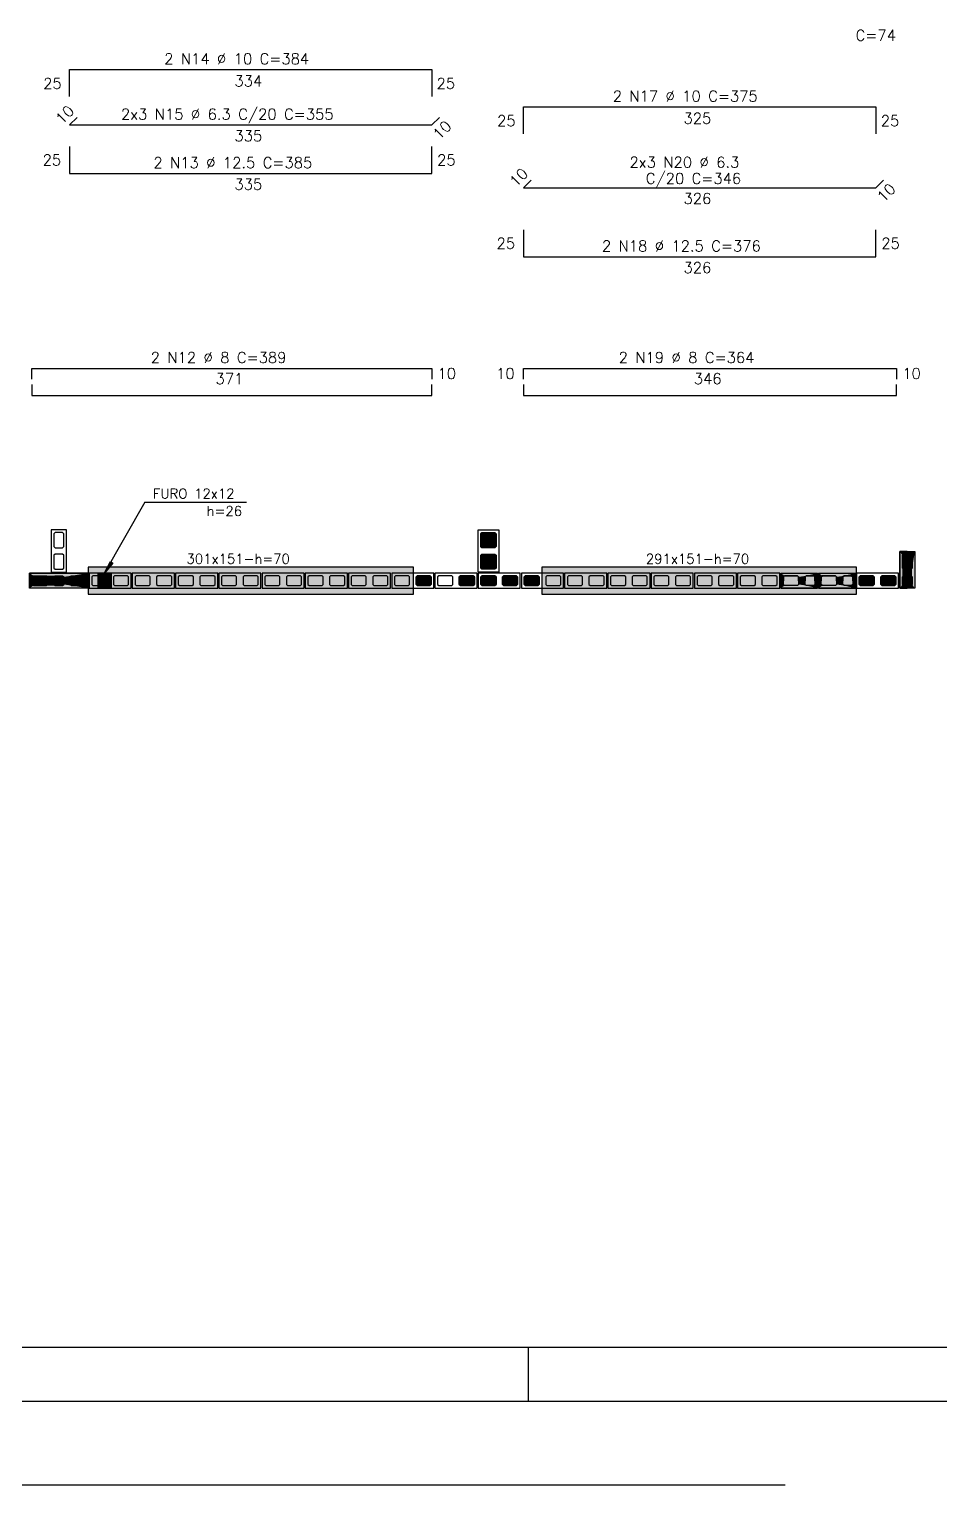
# Model space of a CAD drawing. Extents: x -2 to 121, y -2 to 61.
# Drawn here: x 46.56 to 63.42, y -1.55 to 25.39 of the extents above; entities that cross this region are included whole.
import ezdxf

# ---------------------------------------------------------------- set-up
doc = ezdxf.new("R2010")
doc.units = 0
doc.header["$MEASUREMENT"] = 0
doc.linetypes.add('ESTILO_TQS_0001', pattern=[0.45, 0.3, -0.15])
doc.linetypes.add('HIDDEN', pattern=[0.375, 0.25, -0.125])
doc.layers.get('Defpoints').update_dxf_attribs({"linetype": 'CONTINUOUS'})
for name, color, linetype in [('ARQ_FOLHA', 7, 'CONTINUOUS'), ('PENA_01', 1, 'CONTINUOUS'), ('PENA_02', 2, 'CONTINUOUS'), ('PENA_03', 3, 'CONTINUOUS'), ('PENA_05', 5, 'CONTINUOUS'), ('PENA_09', 254, 'CONTINUOUS'), ('PENA_11', 252, 'CONTINUOUS'), ('PENA_19', 240, 'CONTINUOUS'), ('PENA_21', 100, 'CONTINUOUS'), ('PENA_23', 50, 'CONTINUOUS')]:
    doc.layers.add(name, color=color, linetype=linetype)
doc.styles.get("Standard").update_dxf_attribs({"font": 'ROMANS.SHX'})

msp = doc.modelspace()

# ---------------------------------------------------------------- linework, layer by layer
at = {"layer": 'ARQ_FOLHA', "color": 1}
msp.add_line((55.8, 0.000001), (55.8, 1.000001), dxfattribs=at)
for points in [[(0, 0.000001), (118.9, 0.000001), (118.9, 59.400001), (0, 59.400001)], [(2.5, 1.000001), (117.9, 1.000001), (117.9, 58.400001), (2.5, 58.400001)]]:
    msp.add_lwpolyline(points, close=True, dxfattribs=at)
at = {"layer": 'Defpoints', "color": 8, "linetype": 'HIDDEN', "ltscale": 100}
msp.add_lwpolyline([(-1.95, 60.950001), (-1.95, -1.549999), (120.85, -1.549999), (120.85, 60.950001)], close=True, dxfattribs=at)
at = {"layer": 'PENA_01', "linetype": 'Continuous'}
for p, q in [((55.191821, 16.06433), (54.931821, 15.80433)), ((55.191821, 15.80433), (54.931821, 16.06433)), ((55.191821, 15.40433), (54.931821, 15.66433)), ((55.191821, 15.66433), (54.931821, 15.40433))]:
    msp.add_line(p, q, dxfattribs=at)
for points in [[(47.041821, 16.07433), (47.021821, 16.05433), (47.021821, 15.81433), (47.041821, 15.79433), (47.181821, 15.79433), (47.201821, 15.81433), (47.201821, 16.05433), (47.181821, 16.07433), (47.041821, 16.07433)], [(47.041821, 15.67433), (47.021821, 15.65433), (47.021821, 15.41433), (47.041821, 15.39433), (47.181821, 15.39433), (47.201821, 15.41433), (47.201821, 15.65433), (47.181821, 15.67433), (47.041821, 15.67433)], [(62.721821, 15.41433), (62.721821, 15.65433), (62.741821, 15.67433), (62.881821, 15.67433), (62.901821, 15.65433), (62.901821, 15.41433), (62.881821, 15.39433), (62.741821, 15.39433), (62.721821, 15.41433)], [(46.621821, 15.25433), (46.641821, 15.27433), (46.881821, 15.27433), (46.901821, 15.25433), (46.901821, 15.11433), (46.881821, 15.09433), (46.641821, 15.09433), (46.621821, 15.11433), (46.621821, 15.25433)], [(47.021821, 15.25433), (47.041821, 15.27433), (47.181821, 15.27433), (47.201821, 15.25433), (47.201821, 15.11433), (47.181821, 15.09433), (47.041821, 15.09433), (47.021821, 15.11433), (47.021821, 15.25433)], [(47.321821, 15.25433), (47.341821, 15.27433), (47.581821, 15.27433), (47.601821, 15.25433), (47.601821, 15.11433), (47.581821, 15.09433), (47.341821, 15.09433), (47.321821, 15.11433), (47.321821, 15.25433)], [(48.001821, 15.25433), (47.981821, 15.27433), (47.741821, 15.27433), (47.721821, 15.25433), (47.721821, 15.11433), (47.741821, 15.09433), (47.981821, 15.09433), (48.001821, 15.11433), (48.001821, 15.25433)], [(48.401821, 15.25433), (48.381821, 15.27433), (48.141821, 15.27433), (48.121821, 15.25433), (48.121821, 15.11433), (48.141821, 15.09433), (48.381821, 15.09433), (48.401821, 15.11433), (48.401821, 15.25433)], [(48.801821, 15.25433), (48.781821, 15.27433), (48.541821, 15.27433), (48.521821, 15.25433), (48.521821, 15.11433), (48.541821, 15.09433), (48.781821, 15.09433), (48.801821, 15.11433), (48.801821, 15.25433)], [(49.201821, 15.25433), (49.181821, 15.27433), (48.941821, 15.27433), (48.921821, 15.25433), (48.921821, 15.11433), (48.941821, 15.09433), (49.181821, 15.09433), (49.201821, 15.11433), (49.201821, 15.25433)], [(49.601821, 15.25433), (49.581821, 15.27433), (49.341821, 15.27433), (49.321821, 15.25433), (49.321821, 15.11433), (49.341821, 15.09433), (49.581821, 15.09433), (49.601821, 15.11433), (49.601821, 15.25433)], [(50.001821, 15.25433), (49.981821, 15.27433), (49.741821, 15.27433), (49.721821, 15.25433), (49.721821, 15.11433), (49.741821, 15.09433), (49.981821, 15.09433), (50.001821, 15.11433), (50.001821, 15.25433)], [(50.401821, 15.25433), (50.381821, 15.27433), (50.141821, 15.27433), (50.121821, 15.25433), (50.121821, 15.11433), (50.141821, 15.09433), (50.381821, 15.09433), (50.401821, 15.11433), (50.401821, 15.25433)], [(50.801821, 15.25433), (50.781821, 15.27433), (50.541821, 15.27433), (50.521821, 15.25433), (50.521821, 15.11433), (50.541821, 15.09433), (50.781821, 15.09433), (50.801821, 15.11433), (50.801821, 15.25433)], [(51.201821, 15.25433), (51.181821, 15.27433), (50.941821, 15.27433), (50.921821, 15.25433), (50.921821, 15.11433), (50.941821, 15.09433), (51.181821, 15.09433), (51.201821, 15.11433), (51.201821, 15.25433)], [(51.601821, 15.25433), (51.581821, 15.27433), (51.341821, 15.27433), (51.321821, 15.25433), (51.321821, 15.11433), (51.341821, 15.09433), (51.581821, 15.09433), (51.601821, 15.11433), (51.601821, 15.25433)], [(52.001821, 15.25433), (51.981821, 15.27433), (51.741821, 15.27433), (51.721821, 15.25433), (51.721821, 15.11433), (51.741821, 15.09433), (51.981821, 15.09433), (52.001821, 15.11433), (52.001821, 15.25433)], [(52.401821, 15.25433), (52.381821, 15.27433), (52.141821, 15.27433), (52.121821, 15.25433), (52.121821, 15.11433), (52.141821, 15.09433), (52.381821, 15.09433), (52.401821, 15.11433), (52.401821, 15.25433)], [(52.801821, 15.25433), (52.781821, 15.27433), (52.541821, 15.27433), (52.521821, 15.25433), (52.521821, 15.11433), (52.541821, 15.09433), (52.781821, 15.09433), (52.801821, 15.11433), (52.801821, 15.25433)], [(53.201821, 15.25433), (53.181821, 15.27433), (52.941821, 15.27433), (52.921821, 15.25433), (52.921821, 15.11433), (52.941821, 15.09433), (53.181821, 15.09433), (53.201821, 15.11433), (53.201821, 15.25433)], [(53.601821, 15.25433), (53.581821, 15.27433), (53.341821, 15.27433), (53.321821, 15.25433), (53.321821, 15.11433), (53.341821, 15.09433), (53.581821, 15.09433), (53.601821, 15.11433), (53.601821, 15.25433)], [(54.001821, 15.25433), (53.981821, 15.27433), (53.741821, 15.27433), (53.721821, 15.25433), (53.721821, 15.11433), (53.741821, 15.09433), (53.981821, 15.09433), (54.001821, 15.11433), (54.001821, 15.25433)], [(54.401821, 15.25433), (54.381821, 15.27433), (54.141821, 15.27433), (54.121821, 15.25433), (54.121821, 15.11433), (54.141821, 15.09433), (54.381821, 15.09433), (54.401821, 15.11433), (54.401821, 15.25433)], [(54.801821, 15.25433), (54.781821, 15.27433), (54.541821, 15.27433), (54.521821, 15.25433), (54.521821, 15.11433), (54.541821, 15.09433), (54.781821, 15.09433), (54.801821, 15.11433), (54.801821, 15.25433)], [(55.201821, 15.25433), (55.181821, 15.27433), (54.941821, 15.27433), (54.921821, 15.25433), (54.921821, 15.11433), (54.941821, 15.09433), (55.181821, 15.09433), (55.201821, 15.11433), (55.201821, 15.25433)], [(55.601821, 15.25433), (55.581821, 15.27433), (55.341821, 15.27433), (55.321821, 15.25433), (55.321821, 15.11433), (55.341821, 15.09433), (55.581821, 15.09433), (55.601821, 15.11433), (55.601821, 15.25433)], [(56.001821, 15.25433), (55.981821, 15.27433), (55.741821, 15.27433), (55.721821, 15.25433), (55.721821, 15.11433), (55.741821, 15.09433), (55.981821, 15.09433), (56.001821, 15.11433), (56.001821, 15.25433)], [(56.401821, 15.25433), (56.381821, 15.27433), (56.141821, 15.27433), (56.121821, 15.25433), (56.121821, 15.11433), (56.141821, 15.09433), (56.381821, 15.09433), (56.401821, 15.11433), (56.401821, 15.25433)], [(56.801821, 15.25433), (56.781821, 15.27433), (56.541821, 15.27433), (56.521821, 15.25433), (56.521821, 15.11433), (56.541821, 15.09433), (56.781821, 15.09433), (56.801821, 15.11433), (56.801821, 15.25433)], [(57.201821, 15.25433), (57.181821, 15.27433), (56.941821, 15.27433), (56.921821, 15.25433), (56.921821, 15.11433), (56.941821, 15.09433), (57.181821, 15.09433), (57.201821, 15.11433), (57.201821, 15.25433)], [(57.601821, 15.25433), (57.581821, 15.27433), (57.341821, 15.27433), (57.321821, 15.25433), (57.321821, 15.11433), (57.341821, 15.09433), (57.581821, 15.09433), (57.601821, 15.11433), (57.601821, 15.25433)], [(58.001821, 15.25433), (57.981821, 15.27433), (57.741821, 15.27433), (57.721821, 15.25433), (57.721821, 15.11433), (57.741821, 15.09433), (57.981821, 15.09433), (58.001821, 15.11433), (58.001821, 15.25433)], [(58.401821, 15.25433), (58.381821, 15.27433), (58.141821, 15.27433), (58.121821, 15.25433), (58.121821, 15.11433), (58.141821, 15.09433), (58.381821, 15.09433), (58.401821, 15.11433), (58.401821, 15.25433)], [(58.801821, 15.25433), (58.781821, 15.27433), (58.541821, 15.27433), (58.521821, 15.25433), (58.521821, 15.11433), (58.541821, 15.09433), (58.781821, 15.09433), (58.801821, 15.11433), (58.801821, 15.25433)], [(59.201821, 15.25433), (59.181821, 15.27433), (58.941821, 15.27433), (58.921821, 15.25433), (58.921821, 15.11433), (58.941821, 15.09433), (59.181821, 15.09433), (59.201821, 15.11433), (59.201821, 15.25433)], [(59.601821, 15.25433), (59.581821, 15.27433), (59.341821, 15.27433), (59.321821, 15.25433), (59.321821, 15.11433), (59.341821, 15.09433), (59.581821, 15.09433), (59.601821, 15.11433), (59.601821, 15.25433)], [(60.001821, 15.25433), (59.981821, 15.27433), (59.741821, 15.27433), (59.721821, 15.25433), (59.721821, 15.11433), (59.741821, 15.09433), (59.981821, 15.09433), (60.001821, 15.11433), (60.001821, 15.25433)], [(60.401821, 15.25433), (60.381821, 15.27433), (60.141821, 15.27433), (60.121821, 15.25433), (60.121821, 15.11433), (60.141821, 15.09433), (60.381821, 15.09433), (60.401821, 15.11433), (60.401821, 15.25433)], [(60.781821, 15.09433), (60.541821, 15.09433), (60.521821, 15.11433), (60.521821, 15.25433), (60.541821, 15.27433), (60.781821, 15.27433), (60.801821, 15.25433), (60.801821, 15.11433), (60.781821, 15.09433)], [(61.081821, 15.09433), (60.941821, 15.09433), (60.921821, 15.11433), (60.921821, 15.25433), (60.941821, 15.27433), (61.081821, 15.27433), (61.101821, 15.25433), (61.101821, 15.11433), (61.081821, 15.09433)], [(61.481821, 15.09433), (61.241821, 15.09433), (61.221821, 15.11433), (61.221821, 15.25433), (61.241821, 15.27433), (61.481821, 15.27433), (61.501821, 15.25433), (61.501821, 15.11433), (61.481821, 15.09433)], [(61.781821, 15.09433), (61.641821, 15.09433), (61.621821, 15.11433), (61.621821, 15.25433), (61.641821, 15.27433), (61.781821, 15.27433), (61.801821, 15.25433), (61.801821, 15.11433), (61.781821, 15.09433)], [(62.201821, 15.25433), (62.181821, 15.27433), (61.941821, 15.27433), (61.921821, 15.25433), (61.921821, 15.11433), (61.941821, 15.09433), (62.181821, 15.09433), (62.201821, 15.11433), (62.201821, 15.25433)], [(62.601821, 15.25433), (62.581821, 15.27433), (62.341821, 15.27433), (62.321821, 15.25433), (62.321821, 15.11433), (62.341821, 15.09433), (62.581821, 15.09433), (62.601821, 15.11433), (62.601821, 15.25433)], [(62.721821, 15.11433), (62.721821, 15.25433), (62.741821, 15.27433), (62.881821, 15.27433), (62.901821, 15.25433), (62.901821, 15.11433), (62.881821, 15.09433), (62.741821, 15.09433), (62.721821, 15.11433)]]:
    msp.add_lwpolyline(points, dxfattribs=at)
at = {"layer": 'PENA_02', "linetype": 'Continuous'}
for p, q in [((46.571821, 15.32433), (47.651821, 15.32433)), ((46.571821, 15.04433), (46.571821, 15.32433)), ((47.651821, 15.32433), (47.651821, 15.04433)), ((47.651821, 15.04433), (46.571821, 15.04433))]:
    msp.add_line(p, q, dxfattribs=at)
for points in [[(46.971821, 16.12433), (46.971821, 15.34433), (47.251821, 15.34433), (47.251821, 16.12433), (46.971821, 16.12433)], [(54.871821, 15.34433), (54.871821, 16.12433), (55.251821, 16.12433), (55.251821, 15.34433), (54.871821, 15.34433)], [(62.671821, 15.04433), (62.671821, 15.72433), (62.951821, 15.72433), (62.951821, 15.04433), (62.671821, 15.04433)], [(48.451821, 15.32433), (47.671821, 15.32433), (47.671821, 15.04433), (48.451821, 15.04433), (48.451821, 15.32433)], [(49.251821, 15.32433), (48.471821, 15.32433), (48.471821, 15.04433), (49.251821, 15.04433), (49.251821, 15.32433)], [(50.051821, 15.32433), (49.271821, 15.32433), (49.271821, 15.04433), (50.051821, 15.04433), (50.051821, 15.32433)], [(50.851821, 15.32433), (50.071821, 15.32433), (50.071821, 15.04433), (50.851821, 15.04433), (50.851821, 15.32433)], [(51.651821, 15.32433), (50.871821, 15.32433), (50.871821, 15.04433), (51.651821, 15.04433), (51.651821, 15.32433)], [(52.451821, 15.32433), (51.671821, 15.32433), (51.671821, 15.04433), (52.451821, 15.04433), (52.451821, 15.32433)], [(53.251821, 15.32433), (52.471821, 15.32433), (52.471821, 15.04433), (53.251821, 15.04433), (53.251821, 15.32433)], [(54.051821, 15.32433), (53.271821, 15.32433), (53.271821, 15.04433), (54.051821, 15.04433), (54.051821, 15.32433)], [(54.851821, 15.32433), (54.071821, 15.32433), (54.071821, 15.04433), (54.851821, 15.04433), (54.851821, 15.32433)], [(55.651821, 15.32433), (54.871821, 15.32433), (54.871821, 15.04433), (55.651821, 15.04433), (55.651821, 15.32433)], [(56.451821, 15.32433), (55.671821, 15.32433), (55.671821, 15.04433), (56.451821, 15.04433), (56.451821, 15.32433)], [(57.251821, 15.32433), (56.471821, 15.32433), (56.471821, 15.04433), (57.251821, 15.04433), (57.251821, 15.32433)], [(58.051821, 15.32433), (57.271821, 15.32433), (57.271821, 15.04433), (58.051821, 15.04433), (58.051821, 15.32433)], [(58.851821, 15.32433), (58.071821, 15.32433), (58.071821, 15.04433), (58.851821, 15.04433), (58.851821, 15.32433)], [(59.651821, 15.32433), (58.871821, 15.32433), (58.871821, 15.04433), (59.651821, 15.04433), (59.651821, 15.32433)], [(60.451821, 15.32433), (59.671821, 15.32433), (59.671821, 15.04433), (60.451821, 15.04433), (60.451821, 15.32433)], [(61.151821, 15.04433), (60.471821, 15.04433), (60.471821, 15.32433), (61.151821, 15.32433), (61.151821, 15.04433)], [(61.851821, 15.04433), (61.171821, 15.04433), (61.171821, 15.32433), (61.851821, 15.32433), (61.851821, 15.04433)], [(62.651821, 15.32433), (61.871821, 15.32433), (61.871821, 15.04433), (62.651821, 15.04433), (62.651821, 15.32433)]]:
    msp.add_lwpolyline(points, dxfattribs=at)
at = {"layer": 'PENA_02', "linetype": 'ESTILO_TQS_0001'}
for points in [[(54.941821, 15.79433), (54.921821, 15.81433), (54.921821, 16.05433), (54.941821, 16.07433), (55.181821, 16.07433), (55.201821, 16.05433), (55.201821, 15.81433), (55.181821, 15.79433), (54.941821, 15.79433)], [(54.941821, 15.39433), (54.921821, 15.41433), (54.921821, 15.65433), (54.941821, 15.67433), (55.181821, 15.67433), (55.201821, 15.65433), (55.201821, 15.41433), (55.181821, 15.39433), (54.941821, 15.39433)]]:
    msp.add_lwpolyline(points, dxfattribs=at)
at = {"layer": 'PENA_03', "linetype": 'Continuous'}
for p, q in [((48.703797, 16.637066), (47.950385, 15.315166)), ((48.703797, 16.637066), (50.583185, 16.637066)), ((48.081833, 15.32433), (47.841833, 15.04433)), ((48.081834, 15.043558), (47.841833, 15.32433)), ((47.841833, 15.04433), (48.081833, 15.32433)), ((48.081833, 15.04433), (47.841833, 15.32433)), ((47.841833, 15.04433), (48.081833, 15.32433)), ((48.081833, 15.04433), (47.841833, 15.32433)), ((47.841965, 15.04433), (48.081965, 15.32433)), ((48.081965, 15.04433), (47.841965, 15.32433))]:
    msp.add_line(p, q, dxfattribs=at)
for points in [[(55.181821, 16.07433), (55.201821, 16.05433), (55.201821, 15.81433), (55.181821, 15.79433), (54.941821, 15.79433), (54.921821, 15.81433), (54.921821, 16.05433), (54.941821, 16.07433), (55.181821, 16.07433)], [(55.181821, 15.67433), (55.201821, 15.65433), (55.201821, 15.41433), (55.181821, 15.39433), (54.941821, 15.39433), (54.921821, 15.41433), (54.921821, 15.65433), (54.941821, 15.67433), (55.181821, 15.67433)], [(62.881821, 15.67433), (62.901821, 15.65433), (62.901821, 15.41433), (62.881821, 15.39433), (62.741821, 15.39433), (62.721821, 15.41433), (62.721821, 15.65433), (62.741821, 15.67433), (62.881821, 15.67433)], [(47.950385, 15.315166), (48.065049, 15.539226), (48.113548, 15.506813), (47.950385, 15.315166)], [(46.901821, 15.11433), (46.881821, 15.09433), (46.641821, 15.09433), (46.621821, 15.11433), (46.621821, 15.25433), (46.641821, 15.27433), (46.881821, 15.27433), (46.901821, 15.25433), (46.901821, 15.11433)], [(47.181821, 15.27433), (47.201821, 15.25433), (47.201821, 15.11433), (47.181821, 15.09433), (47.041821, 15.09433), (47.021821, 15.11433), (47.021821, 15.25433), (47.041821, 15.27433), (47.181821, 15.27433)], [(47.601821, 15.11433), (47.581821, 15.09433), (47.341821, 15.09433), (47.321821, 15.11433), (47.321821, 15.25433), (47.341821, 15.27433), (47.581821, 15.27433), (47.601821, 15.25433), (47.601821, 15.11433)], [(47.841833, 15.32433), (48.081833, 15.32433), (48.081834, 15.043558), (47.841834, 15.043558), (47.841833, 15.32433)], [(47.841833, 15.04433), (48.081833, 15.04433), (48.081833, 15.32433), (47.841833, 15.32433), (47.841833, 15.04433)], [(47.841833, 15.04433), (48.081833, 15.04433), (48.081833, 15.32433), (47.841833, 15.32433), (47.841833, 15.04433)], [(47.841965, 15.04433), (48.081965, 15.04433), (48.081965, 15.32433), (47.841965, 15.32433), (47.841965, 15.04433)], [(54.001821, 15.11433), (53.981821, 15.09433), (53.741821, 15.09433), (53.721821, 15.11433), (53.721821, 15.25433), (53.741821, 15.27433), (53.981821, 15.27433), (54.001821, 15.25433), (54.001821, 15.11433)], [(54.801821, 15.11433), (54.781821, 15.09433), (54.541821, 15.09433), (54.521821, 15.11433), (54.521821, 15.25433), (54.541821, 15.27433), (54.781821, 15.27433), (54.801821, 15.25433), (54.801821, 15.11433)], [(55.201821, 15.11433), (55.181821, 15.09433), (54.941821, 15.09433), (54.921821, 15.11433), (54.921821, 15.25433), (54.941821, 15.27433), (55.181821, 15.27433), (55.201821, 15.25433), (55.201821, 15.11433)], [(55.601821, 15.11433), (55.581821, 15.09433), (55.341821, 15.09433), (55.321821, 15.11433), (55.321821, 15.25433), (55.341821, 15.27433), (55.581821, 15.27433), (55.601821, 15.25433), (55.601821, 15.11433)], [(56.001821, 15.11433), (55.981821, 15.09433), (55.741821, 15.09433), (55.721821, 15.11433), (55.721821, 15.25433), (55.741821, 15.27433), (55.981821, 15.27433), (56.001821, 15.25433), (56.001821, 15.11433)], [(62.201821, 15.11433), (62.181821, 15.09433), (61.941821, 15.09433), (61.921821, 15.11433), (61.921821, 15.25433), (61.941821, 15.27433), (62.181821, 15.27433), (62.201821, 15.25433), (62.201821, 15.11433)], [(62.601821, 15.11433), (62.581821, 15.09433), (62.341821, 15.09433), (62.321821, 15.11433), (62.321821, 15.25433), (62.341821, 15.27433), (62.581821, 15.27433), (62.601821, 15.25433), (62.601821, 15.11433)], [(62.881821, 15.27433), (62.901821, 15.25433), (62.901821, 15.11433), (62.881821, 15.09433), (62.741821, 15.09433), (62.721821, 15.11433), (62.721821, 15.25433), (62.741821, 15.27433), (62.881821, 15.27433)]]:
    msp.add_lwpolyline(points, dxfattribs=at)
for centre in [(55.061821, 15.93433), (55.061821, 15.53433), (62.811821, 15.53433), (46.761821, 15.18433), (47.111821, 15.18433), (47.461821, 15.18433), (53.861821, 15.18433), (54.661821, 15.18433), (55.061821, 15.18433), (55.461821, 15.18433), (55.861821, 15.18433), (62.061821, 15.18433), (62.461821, 15.18433), (62.811821, 15.18433)]:
    msp.add_circle(centre, 0.04, dxfattribs=at)
for points in [[(55.101821, 15.93433), (55.041821, 15.968971), (55.024234, 15.94801)], [(55.101821, 15.93433), (55.024234, 15.94801), (55.024234, 15.920649)], [(55.101821, 15.93433), (55.024234, 15.920649), (55.041821, 15.899689)], [(55.101821, 15.93433), (55.068767, 15.973722), (55.041821, 15.968971)], [(55.101821, 15.93433), (55.041821, 15.899689), (55.068767, 15.894937)], [(55.101821, 15.93433), (55.092463, 15.960041), (55.068767, 15.973722)], [(55.101821, 15.93433), (55.068767, 15.894937), (55.092463, 15.908618)], [(55.101821, 15.93433), (55.092463, 15.908618), (55.101821, 15.93433)], [(47.950385, 15.315166), (48.065049, 15.539226), (48.113548, 15.506813)], [(47.950385, 15.315166), (48.113548, 15.506813), (47.950385, 15.315166)], [(55.101821, 15.53433), (55.041821, 15.568971), (55.024234, 15.54801)], [(55.101821, 15.53433), (55.024234, 15.54801), (55.024234, 15.520649)], [(55.101821, 15.53433), (55.024234, 15.520649), (55.041821, 15.499689)], [(55.101821, 15.53433), (55.068767, 15.573722), (55.041821, 15.568971)], [(55.101821, 15.53433), (55.041821, 15.499689), (55.068767, 15.494937)], [(55.101821, 15.53433), (55.092463, 15.560041), (55.068767, 15.573722)], [(55.101821, 15.53433), (55.068767, 15.494937), (55.092463, 15.508618)], [(55.101821, 15.53433), (55.092463, 15.508618), (55.101821, 15.53433)], [(62.851821, 15.53433), (62.791821, 15.568971), (62.774234, 15.54801)], [(62.851821, 15.53433), (62.774234, 15.54801), (62.774234, 15.520649)], [(62.851821, 15.53433), (62.774234, 15.520649), (62.791821, 15.499689)], [(62.851821, 15.53433), (62.818767, 15.573722), (62.791821, 15.568971)], [(62.851821, 15.53433), (62.791821, 15.499689), (62.818767, 15.494937)], [(62.851821, 15.53433), (62.842463, 15.560041), (62.818767, 15.573722)], [(62.851821, 15.53433), (62.818767, 15.494937), (62.842463, 15.508618)], [(62.851821, 15.53433), (62.842463, 15.508618), (62.851821, 15.53433)], [(46.801821, 15.18433), (46.741821, 15.218971), (46.724234, 15.19801)], [(46.801821, 15.18433), (46.724234, 15.19801), (46.724234, 15.170649)], [(46.801821, 15.18433), (46.724234, 15.170649), (46.741821, 15.149689)], [(46.801821, 15.18433), (46.768767, 15.223722), (46.741821, 15.218971)], [(46.801821, 15.18433), (46.741821, 15.149689), (46.768767, 15.144937)], [(46.801821, 15.18433), (46.792463, 15.210041), (46.768767, 15.223722)], [(46.801821, 15.18433), (46.768767, 15.144937), (46.792463, 15.158618)], [(46.801821, 15.18433), (46.792463, 15.158618), (46.801821, 15.18433)], [(47.151821, 15.18433), (47.091821, 15.218971), (47.074234, 15.19801)], [(47.151821, 15.18433), (47.074234, 15.19801), (47.074234, 15.170649)], [(47.151821, 15.18433), (47.074234, 15.170649), (47.091821, 15.149689)], [(47.151821, 15.18433), (47.118767, 15.223722), (47.091821, 15.218971)], [(47.151821, 15.18433), (47.091821, 15.149689), (47.118767, 15.144937)], [(47.151821, 15.18433), (47.142463, 15.210041), (47.118767, 15.223722)], [(47.151821, 15.18433), (47.118767, 15.144937), (47.142463, 15.158618)], [(47.151821, 15.18433), (47.142463, 15.158618), (47.151821, 15.18433)], [(47.501821, 15.18433), (47.441821, 15.218971), (47.424234, 15.19801)], [(47.501821, 15.18433), (47.424234, 15.19801), (47.424234, 15.170649)], [(47.501821, 15.18433), (47.424234, 15.170649), (47.441821, 15.149689)], [(47.501821, 15.18433), (47.468767, 15.223722), (47.441821, 15.218971)], [(47.501821, 15.18433), (47.441821, 15.149689), (47.468767, 15.144937)], [(47.501821, 15.18433), (47.492463, 15.210041), (47.468767, 15.223722)], [(47.501821, 15.18433), (47.468767, 15.144937), (47.492463, 15.158618)], [(47.501821, 15.18433), (47.492463, 15.158618), (47.501821, 15.18433)], [(53.901821, 15.18433), (53.841821, 15.218971), (53.824234, 15.19801)], [(53.901821, 15.18433), (53.824234, 15.19801), (53.824234, 15.170649)], [(53.901821, 15.18433), (53.824234, 15.170649), (53.841821, 15.149689)], [(53.901821, 15.18433), (53.868767, 15.223722), (53.841821, 15.218971)], [(53.901821, 15.18433), (53.841821, 15.149689), (53.868767, 15.144937)], [(53.901821, 15.18433), (53.892463, 15.210041), (53.868767, 15.223722)], [(53.901821, 15.18433), (53.868767, 15.144937), (53.892463, 15.158618)], [(53.901821, 15.18433), (53.892463, 15.158618), (53.901821, 15.18433)], [(54.701821, 15.18433), (54.641821, 15.218971), (54.624234, 15.19801)], [(54.701821, 15.18433), (54.624234, 15.19801), (54.624234, 15.170649)], [(54.701821, 15.18433), (54.624234, 15.170649), (54.641821, 15.149689)], [(54.701821, 15.18433), (54.668767, 15.223722), (54.641821, 15.218971)], [(54.701821, 15.18433), (54.641821, 15.149689), (54.668767, 15.144937)], [(54.701821, 15.18433), (54.692463, 15.210041), (54.668767, 15.223722)], [(54.701821, 15.18433), (54.668767, 15.144937), (54.692463, 15.158618)], [(54.701821, 15.18433), (54.692463, 15.158618), (54.701821, 15.18433)], [(55.101821, 15.18433), (55.041821, 15.218971), (55.024234, 15.19801)], [(55.101821, 15.18433), (55.024234, 15.19801), (55.024234, 15.170649)], [(55.101821, 15.18433), (55.024234, 15.170649), (55.041821, 15.149689)], [(55.101821, 15.18433), (55.068767, 15.223722), (55.041821, 15.218971)], [(55.101821, 15.18433), (55.041821, 15.149689), (55.068767, 15.144937)], [(55.101821, 15.18433), (55.092463, 15.210041), (55.068767, 15.223722)], [(55.101821, 15.18433), (55.068767, 15.144937), (55.092463, 15.158618)], [(55.101821, 15.18433), (55.092463, 15.158618), (55.101821, 15.18433)], [(55.501821, 15.18433), (55.441821, 15.218971), (55.424234, 15.19801)], [(55.501821, 15.18433), (55.424234, 15.19801), (55.424234, 15.170649)], [(55.501821, 15.18433), (55.424234, 15.170649), (55.441821, 15.149689)], [(55.501821, 15.18433), (55.468767, 15.223722), (55.441821, 15.218971)], [(55.501821, 15.18433), (55.441821, 15.149689), (55.468767, 15.144937)], [(55.501821, 15.18433), (55.492463, 15.210041), (55.468767, 15.223722)], [(55.501821, 15.18433), (55.468767, 15.144937), (55.492463, 15.158618)], [(55.501821, 15.18433), (55.492463, 15.158618), (55.501821, 15.18433)], [(55.901821, 15.18433), (55.841821, 15.218971), (55.824234, 15.19801)], [(55.901821, 15.18433), (55.824234, 15.19801), (55.824234, 15.170649)], [(55.901821, 15.18433), (55.824234, 15.170649), (55.841821, 15.149689)], [(55.901821, 15.18433), (55.868767, 15.223722), (55.841821, 15.218971)], [(55.901821, 15.18433), (55.841821, 15.149689), (55.868767, 15.144937)], [(55.901821, 15.18433), (55.892463, 15.210041), (55.868767, 15.223722)], [(55.901821, 15.18433), (55.868767, 15.144937), (55.892463, 15.158618)], [(55.901821, 15.18433), (55.892463, 15.158618), (55.901821, 15.18433)], [(62.101821, 15.18433), (62.041821, 15.218971), (62.024234, 15.19801)], [(62.101821, 15.18433), (62.024234, 15.19801), (62.024234, 15.170649)], [(62.101821, 15.18433), (62.024234, 15.170649), (62.041821, 15.149689)], [(62.101821, 15.18433), (62.068767, 15.223722), (62.041821, 15.218971)], [(62.101821, 15.18433), (62.041821, 15.149689), (62.068767, 15.144937)], [(62.101821, 15.18433), (62.092463, 15.210041), (62.068767, 15.223722)], [(62.101821, 15.18433), (62.068767, 15.144937), (62.092463, 15.158618)], [(62.101821, 15.18433), (62.092463, 15.158618), (62.101821, 15.18433)], [(62.501821, 15.18433), (62.441821, 15.218971), (62.424234, 15.19801)], [(62.501821, 15.18433), (62.424234, 15.19801), (62.424234, 15.170649)], [(62.501821, 15.18433), (62.424234, 15.170649), (62.441821, 15.149689)], [(62.501821, 15.18433), (62.468767, 15.223722), (62.441821, 15.218971)], [(62.501821, 15.18433), (62.441821, 15.149689), (62.468767, 15.144937)], [(62.501821, 15.18433), (62.492463, 15.210041), (62.468767, 15.223722)], [(62.501821, 15.18433), (62.468767, 15.144937), (62.492463, 15.158618)], [(62.501821, 15.18433), (62.492463, 15.158618), (62.501821, 15.18433)], [(62.851821, 15.18433), (62.791821, 15.218971), (62.774234, 15.19801)], [(62.851821, 15.18433), (62.774234, 15.19801), (62.774234, 15.170649)], [(62.851821, 15.18433), (62.774234, 15.170649), (62.791821, 15.149689)], [(62.851821, 15.18433), (62.818767, 15.223722), (62.791821, 15.218971)], [(62.851821, 15.18433), (62.791821, 15.149689), (62.818767, 15.144937)], [(62.851821, 15.18433), (62.842463, 15.210041), (62.818767, 15.223722)], [(62.851821, 15.18433), (62.818767, 15.144937), (62.842463, 15.158618)], [(62.851821, 15.18433), (62.842463, 15.158618), (62.851821, 15.18433)]]:
    msp.add_solid(points, dxfattribs=at)
at = {"layer": 'PENA_05', "linetype": 'Continuous'}
for p, q in [((47.311821, 24.142257), (47.311821, 24.642257)), ((47.311821, 24.642257), (54.011821, 24.642257)), ((54.011821, 24.642257), (54.011821, 24.142257)), ((47.453243, 23.759092), (47.311821, 23.617671)), ((54.011821, 23.617671), (54.153243, 23.759092)), ((55.711821, 23.451858), (55.711821, 23.951858)), ((55.711821, 23.951858), (62.231821, 23.951858)), ((62.231821, 23.951858), (62.231821, 23.451858)), ((47.311821, 23.617671), (54.011821, 23.617671)), ((47.311821, 23.219775), (47.311821, 22.719775)), ((54.011821, 22.719775), (54.011821, 23.219775)), ((47.311821, 22.719775), (54.011821, 22.719775)), ((55.853243, 22.598095), (55.711821, 22.456674)), ((55.711821, 22.456674), (62.231821, 22.456674)), ((62.231821, 22.456674), (62.373243, 22.598095)), ((55.711821, 21.678043), (55.711821, 21.178043)), ((62.231821, 21.178043), (62.231821, 21.678043)), ((55.711821, 21.178043), (62.231821, 21.178043)), ((46.611821, 18.91377), (46.611821, 19.11377)), ((46.611821, 19.11377), (54.011821, 19.11377)), ((54.011821, 19.11377), (54.011821, 18.91377)), ((55.711821, 18.91377), (55.711821, 19.11377)), ((55.711821, 19.11377), (62.611821, 19.11377)), ((62.611821, 19.11377), (62.611821, 18.91377)), ((46.611821, 18.81377), (46.611821, 18.61377)), ((46.611821, 18.61377), (54.011821, 18.61377)), ((54.011821, 18.61377), (54.011821, 18.81377)), ((55.711821, 18.81377), (55.711821, 18.61377)), ((55.711821, 18.61377), (62.611821, 18.61377)), ((62.611821, 18.61377), (62.611821, 18.81377))]:
    msp.add_line(p, q, dxfattribs=at)
at = {"layer": 'PENA_09', "linetype": 'Continuous'}
for points in [[(47.961668, 15.184137), (48.081833, 15.32433), (47.841833, 15.32433), (47.961668, 15.184137)], [(47.841834, 15.044331), (47.961668, 15.184137), (47.841833, 15.32433), (47.841834, 15.044331)], [(47.961668, 15.184137), (47.841834, 15.044331), (47.841834, 15.043558), (48.081834, 15.043558), (47.961668, 15.184137)], [(48.081834, 15.043558), (48.081833, 15.32433), (47.961668, 15.184137), (48.081834, 15.043558)]]:
    msp.add_lwpolyline(points, dxfattribs=at)
for points in [[(47.961668, 15.184137), (48.081833, 15.32433), (47.841833, 15.32433)], [(47.961668, 15.184137), (47.841833, 15.32433), (47.961668, 15.184137)], [(47.841834, 15.044331), (47.961668, 15.184137), (47.841833, 15.32433)], [(47.841834, 15.044331), (47.841833, 15.32433), (47.841834, 15.044331)], [(47.961668, 15.184137), (47.841834, 15.044331), (47.841834, 15.044331)], [(47.961668, 15.184137), (47.841834, 15.044331), (48.081834, 15.043558)], [(48.081834, 15.043558), (48.081833, 15.32433), (47.961668, 15.184137)], [(48.081834, 15.043558), (47.961668, 15.184137), (48.081834, 15.043558)], [(47.961668, 15.184137), (48.081834, 15.043558), (47.961668, 15.184137)]]:
    msp.add_solid(points, dxfattribs=at)
at = {"layer": 'PENA_11', "linetype": 'Continuous'}
for points in [[(55.181821, 16.07433), (54.941821, 15.79433), (54.921821, 15.81433)], [(55.181821, 16.07433), (54.921821, 15.81433), (54.921821, 16.05433)], [(55.181821, 16.07433), (54.921821, 16.05433), (54.941821, 16.07433)], [(55.181821, 16.07433), (55.181821, 15.79433), (54.941821, 15.79433)], [(55.181821, 16.07433), (54.941821, 16.07433), (55.181821, 16.07433)], [(55.181821, 16.07433), (55.201821, 16.05433), (55.201821, 15.81433)], [(55.181821, 16.07433), (55.201821, 15.81433), (55.181821, 15.79433)], [(55.181821, 15.67433), (54.941821, 15.39433), (54.921821, 15.41433)], [(55.181821, 15.67433), (54.921821, 15.41433), (54.921821, 15.65433)], [(55.181821, 15.67433), (54.921821, 15.65433), (54.941821, 15.67433)], [(55.181821, 15.67433), (55.181821, 15.39433), (54.941821, 15.39433)], [(55.181821, 15.67433), (54.941821, 15.67433), (55.181821, 15.67433)], [(55.181821, 15.67433), (55.201821, 15.65433), (55.201821, 15.41433)], [(55.181821, 15.67433), (55.201821, 15.41433), (55.181821, 15.39433)], [(62.881821, 15.67433), (62.741821, 15.39433), (62.721821, 15.41433)], [(62.881821, 15.67433), (62.721821, 15.41433), (62.721821, 15.65433)], [(62.881821, 15.67433), (62.721821, 15.65433), (62.741821, 15.67433)], [(62.881821, 15.67433), (62.881821, 15.39433), (62.741821, 15.39433)], [(62.881821, 15.67433), (62.741821, 15.67433), (62.881821, 15.67433)], [(62.881821, 15.67433), (62.901821, 15.65433), (62.901821, 15.41433)], [(62.881821, 15.67433), (62.901821, 15.41433), (62.881821, 15.39433)], [(46.901821, 15.11433), (46.621821, 15.25433), (46.641821, 15.27433)], [(46.901821, 15.11433), (46.621821, 15.11433), (46.621821, 15.25433)], [(46.901821, 15.11433), (46.641821, 15.09433), (46.621821, 15.11433)], [(46.901821, 15.11433), (46.641821, 15.27433), (46.881821, 15.27433)], [(46.901821, 15.11433), (46.881821, 15.09433), (46.641821, 15.09433)], [(46.901821, 15.11433), (46.881821, 15.27433), (46.901821, 15.25433)], [(46.901821, 15.11433), (46.901821, 15.25433), (46.901821, 15.11433)], [(47.181821, 15.27433), (47.041821, 15.09433), (47.021821, 15.11433)], [(47.181821, 15.27433), (47.021821, 15.11433), (47.021821, 15.25433)], [(47.181821, 15.27433), (47.021821, 15.25433), (47.041821, 15.27433)], [(47.181821, 15.27433), (47.181821, 15.09433), (47.041821, 15.09433)], [(47.181821, 15.27433), (47.041821, 15.27433), (47.181821, 15.27433)], [(47.181821, 15.27433), (47.201821, 15.25433), (47.201821, 15.11433)], [(47.181821, 15.27433), (47.201821, 15.11433), (47.181821, 15.09433)], [(47.601821, 15.11433), (47.321821, 15.25433), (47.341821, 15.27433)], [(47.601821, 15.11433), (47.321821, 15.11433), (47.321821, 15.25433)], [(47.601821, 15.11433), (47.341821, 15.09433), (47.321821, 15.11433)], [(47.601821, 15.11433), (47.341821, 15.27433), (47.581821, 15.27433)], [(47.601821, 15.11433), (47.581821, 15.09433), (47.341821, 15.09433)], [(47.601821, 15.11433), (47.581821, 15.27433), (47.601821, 15.25433)], [(47.601821, 15.11433), (47.601821, 15.25433), (47.601821, 15.11433)], [(54.001821, 15.11433), (53.721821, 15.25433), (53.741821, 15.27433)], [(54.001821, 15.11433), (53.721821, 15.11433), (53.721821, 15.25433)], [(54.001821, 15.11433), (53.741821, 15.09433), (53.721821, 15.11433)], [(54.001821, 15.11433), (53.741821, 15.27433), (53.981821, 15.27433)], [(54.001821, 15.11433), (53.981821, 15.09433), (53.741821, 15.09433)], [(54.001821, 15.11433), (53.981821, 15.27433), (54.001821, 15.25433)], [(54.001821, 15.11433), (54.001821, 15.25433), (54.001821, 15.11433)], [(54.801821, 15.11433), (54.521821, 15.25433), (54.541821, 15.27433)], [(54.801821, 15.11433), (54.521821, 15.11433), (54.521821, 15.25433)], [(54.801821, 15.11433), (54.541821, 15.09433), (54.521821, 15.11433)], [(54.801821, 15.11433), (54.541821, 15.27433), (54.781821, 15.27433)], [(54.801821, 15.11433), (54.781821, 15.09433), (54.541821, 15.09433)], [(54.801821, 15.11433), (54.781821, 15.27433), (54.801821, 15.25433)], [(54.801821, 15.11433), (54.801821, 15.25433), (54.801821, 15.11433)], [(55.201821, 15.11433), (54.921821, 15.25433), (54.941821, 15.27433)], [(55.201821, 15.11433), (54.921821, 15.11433), (54.921821, 15.25433)], [(55.201821, 15.11433), (54.941821, 15.09433), (54.921821, 15.11433)], [(55.201821, 15.11433), (54.941821, 15.27433), (55.181821, 15.27433)], [(55.201821, 15.11433), (55.181821, 15.09433), (54.941821, 15.09433)], [(55.201821, 15.11433), (55.181821, 15.27433), (55.201821, 15.25433)], [(55.201821, 15.11433), (55.201821, 15.25433), (55.201821, 15.11433)], [(55.601821, 15.11433), (55.321821, 15.25433), (55.341821, 15.27433)], [(55.601821, 15.11433), (55.321821, 15.11433), (55.321821, 15.25433)], [(55.601821, 15.11433), (55.341821, 15.09433), (55.321821, 15.11433)], [(55.601821, 15.11433), (55.341821, 15.27433), (55.581821, 15.27433)], [(55.601821, 15.11433), (55.581821, 15.09433), (55.341821, 15.09433)], [(55.601821, 15.11433), (55.581821, 15.27433), (55.601821, 15.25433)], [(55.601821, 15.11433), (55.601821, 15.25433), (55.601821, 15.11433)], [(56.001821, 15.11433), (55.721821, 15.25433), (55.741821, 15.27433)], [(56.001821, 15.11433), (55.721821, 15.11433), (55.721821, 15.25433)], [(56.001821, 15.11433), (55.741821, 15.09433), (55.721821, 15.11433)], [(56.001821, 15.11433), (55.741821, 15.27433), (55.981821, 15.27433)], [(56.001821, 15.11433), (55.981821, 15.09433), (55.741821, 15.09433)], [(56.001821, 15.11433), (55.981821, 15.27433), (56.001821, 15.25433)], [(56.001821, 15.11433), (56.001821, 15.25433), (56.001821, 15.11433)], [(62.201821, 15.11433), (61.921821, 15.25433), (61.941821, 15.27433)], [(62.201821, 15.11433), (61.921821, 15.11433), (61.921821, 15.25433)], [(62.201821, 15.11433), (61.941821, 15.09433), (61.921821, 15.11433)], [(62.201821, 15.11433), (61.941821, 15.27433), (62.181821, 15.27433)], [(62.201821, 15.11433), (62.181821, 15.09433), (61.941821, 15.09433)], [(62.201821, 15.11433), (62.181821, 15.27433), (62.201821, 15.25433)], [(62.201821, 15.11433), (62.201821, 15.25433), (62.201821, 15.11433)], [(62.601821, 15.11433), (62.321821, 15.25433), (62.341821, 15.27433)], [(62.601821, 15.11433), (62.321821, 15.11433), (62.321821, 15.25433)], [(62.601821, 15.11433), (62.341821, 15.09433), (62.321821, 15.11433)], [(62.601821, 15.11433), (62.341821, 15.27433), (62.581821, 15.27433)], [(62.601821, 15.11433), (62.581821, 15.09433), (62.341821, 15.09433)], [(62.601821, 15.11433), (62.581821, 15.27433), (62.601821, 15.25433)], [(62.601821, 15.11433), (62.601821, 15.25433), (62.601821, 15.11433)], [(62.881821, 15.27433), (62.741821, 15.09433), (62.721821, 15.11433)], [(62.881821, 15.27433), (62.721821, 15.11433), (62.721821, 15.25433)], [(62.881821, 15.27433), (62.721821, 15.25433), (62.741821, 15.27433)], [(62.881821, 15.27433), (62.881821, 15.09433), (62.741821, 15.09433)], [(62.881821, 15.27433), (62.741821, 15.27433), (62.881821, 15.27433)], [(62.881821, 15.27433), (62.901821, 15.25433), (62.901821, 15.11433)], [(62.881821, 15.27433), (62.901821, 15.11433), (62.881821, 15.09433)]]:
    msp.add_solid(points, dxfattribs=at)
at = {"layer": 'PENA_19', "linetype": 'Continuous'}
for points in [[(46.571821, 15.18433), (46.621821, 15.18433), (46.621821, 15.25433), (46.641821, 15.27433), (46.881821, 15.27433), (46.901821, 15.25433), (46.901821, 15.18433), (47.021821, 15.18433), (47.021821, 15.25433), (47.041821, 15.27433), (47.181821, 15.27433), (47.201821, 15.25433), (47.201821, 15.18433), (47.321821, 15.18433), (47.321821, 15.25433), (47.341821, 15.27433), (47.581821, 15.27433), (47.601821, 15.25433), (47.601821, 15.18433), (47.651821, 15.18433), (47.651821, 15.32433), (46.571821, 15.32433), (46.571821, 15.18433)], [(46.571821, 15.18433), (46.621821, 15.18433), (46.621821, 15.11433), (46.641821, 15.09433), (46.881821, 15.09433), (46.901821, 15.11433), (46.901821, 15.18433), (47.021821, 15.18433), (47.021821, 15.11433), (47.041821, 15.09433), (47.181821, 15.09433), (47.201821, 15.11433), (47.201821, 15.18433), (47.321821, 15.18433), (47.321821, 15.11433), (47.341821, 15.09433), (47.581821, 15.09433), (47.601821, 15.11433), (47.601821, 15.18433), (47.651821, 15.18433), (47.651821, 15.04433), (46.571821, 15.04433), (46.571821, 15.18433)]]:
    msp.add_lwpolyline(points, dxfattribs=at)
for points in [[(47.651821, 15.32433), (46.571821, 15.32433), (46.641821, 15.27433)], [(46.571821, 15.32433), (46.571821, 15.18433), (46.621821, 15.18433)], [(46.571821, 15.32433), (46.621821, 15.18433), (46.621821, 15.25433)], [(46.571821, 15.32433), (46.621821, 15.25433), (46.641821, 15.27433)], [(46.571821, 15.04433), (46.571821, 15.18433), (46.621821, 15.18433)], [(46.571821, 15.04433), (46.621821, 15.18433), (46.621821, 15.11433)], [(46.571821, 15.04433), (46.621821, 15.11433), (46.641821, 15.09433)], [(47.651821, 15.04433), (46.571821, 15.04433), (46.641821, 15.09433)], [(47.651821, 15.32433), (46.641821, 15.27433), (46.881821, 15.27433)], [(47.651821, 15.04433), (46.641821, 15.09433), (46.881821, 15.09433)], [(47.651821, 15.32433), (46.881821, 15.27433), (47.041821, 15.27433)], [(46.901821, 15.25433), (47.041821, 15.27433), (46.881821, 15.27433)], [(46.901821, 15.11433), (47.041821, 15.09433), (46.881821, 15.09433)], [(47.651821, 15.04433), (46.881821, 15.09433), (47.041821, 15.09433)], [(46.901821, 15.25433), (47.021821, 15.25433), (47.041821, 15.27433)], [(46.901821, 15.25433), (46.901821, 15.18433), (47.021821, 15.18433)], [(46.901821, 15.25433), (47.021821, 15.18433), (47.021821, 15.25433)], [(46.901821, 15.11433), (46.901821, 15.18433), (47.021821, 15.18433)], [(46.901821, 15.11433), (47.021821, 15.18433), (47.021821, 15.11433)], [(46.901821, 15.11433), (47.021821, 15.11433), (47.041821, 15.09433)], [(47.651821, 15.32433), (47.041821, 15.27433), (47.181821, 15.27433)], [(47.651821, 15.04433), (47.041821, 15.09433), (47.181821, 15.09433)], [(47.651821, 15.32433), (47.181821, 15.27433), (47.201821, 15.25433)], [(47.651821, 15.04433), (47.181821, 15.09433), (47.201821, 15.11433)], [(47.651821, 15.32433), (47.201821, 15.25433), (47.341821, 15.27433)], [(47.201821, 15.25433), (47.321821, 15.25433), (47.341821, 15.27433)], [(47.201821, 15.25433), (47.201821, 15.18433), (47.321821, 15.18433)], [(47.201821, 15.25433), (47.321821, 15.18433), (47.321821, 15.25433)], [(47.201821, 15.11433), (47.201821, 15.18433), (47.321821, 15.18433)], [(47.201821, 15.11433), (47.321821, 15.18433), (47.321821, 15.11433)], [(47.651821, 15.04433), (47.201821, 15.11433), (47.341821, 15.09433)], [(47.201821, 15.11433), (47.321821, 15.11433), (47.341821, 15.09433)], [(47.651821, 15.32433), (47.341821, 15.27433), (47.581821, 15.27433)], [(47.651821, 15.04433), (47.341821, 15.09433), (47.581821, 15.09433)], [(47.651821, 15.32433), (47.581821, 15.27433), (47.601821, 15.25433)], [(47.651821, 15.04433), (47.581821, 15.09433), (47.601821, 15.11433)], [(47.651821, 15.32433), (47.601821, 15.25433), (47.651821, 15.18433)], [(47.651821, 15.18433), (47.601821, 15.25433), (47.601821, 15.18433)], [(47.651821, 15.04433), (47.601821, 15.11433), (47.651821, 15.18433)], [(47.651821, 15.18433), (47.601821, 15.11433), (47.601821, 15.18433)]]:
    msp.add_solid(points, dxfattribs=at)
at = {"layer": 'PENA_21', "linetype": 'Continuous'}
for points in [[(62.811821, 15.04433), (62.811821, 15.09433), (62.741821, 15.09433), (62.721821, 15.11433), (62.721821, 15.25433), (62.741821, 15.27433), (62.811821, 15.27433), (62.811821, 15.39433), (62.741821, 15.39433), (62.721821, 15.41433), (62.721821, 15.65433), (62.741821, 15.67433), (62.811821, 15.67433), (62.811821, 15.72433), (62.671821, 15.72433), (62.671821, 15.04433), (62.811821, 15.04433)], [(62.811821, 15.04433), (62.811821, 15.09433), (62.881821, 15.09433), (62.901821, 15.11433), (62.901821, 15.25433), (62.881821, 15.27433), (62.811821, 15.27433), (62.811821, 15.39433), (62.881821, 15.39433), (62.901821, 15.41433), (62.901821, 15.65433), (62.881821, 15.67433), (62.811821, 15.67433), (62.811821, 15.72433), (62.951821, 15.72433), (62.951821, 15.04433), (62.811821, 15.04433)], [(61.151821, 15.18433), (61.101821, 15.18433), (61.101821, 15.25433), (61.081821, 15.27433), (60.941821, 15.27433), (60.921821, 15.25433), (60.921821, 15.18433), (60.801821, 15.18433), (60.801821, 15.25433), (60.781821, 15.27433), (60.541821, 15.27433), (60.521821, 15.25433), (60.521821, 15.18433), (60.471821, 15.18433), (60.471821, 15.32433), (61.151821, 15.32433), (61.151821, 15.18433)], [(61.151821, 15.18433), (61.101821, 15.18433), (61.101821, 15.11433), (61.081821, 15.09433), (60.941821, 15.09433), (60.921821, 15.11433), (60.921821, 15.18433), (60.801821, 15.18433), (60.801821, 15.11433), (60.781821, 15.09433), (60.541821, 15.09433), (60.521821, 15.11433), (60.521821, 15.18433), (60.471821, 15.18433), (60.471821, 15.04433), (61.151821, 15.04433), (61.151821, 15.18433)], [(61.851821, 15.18433), (61.801821, 15.18433), (61.801821, 15.25433), (61.781821, 15.27433), (61.641821, 15.27433), (61.621821, 15.25433), (61.621821, 15.18433), (61.501821, 15.18433), (61.501821, 15.25433), (61.481821, 15.27433), (61.241821, 15.27433), (61.221821, 15.25433), (61.221821, 15.18433), (61.171821, 15.18433), (61.171821, 15.32433), (61.851821, 15.32433), (61.851821, 15.18433)], [(61.851821, 15.18433), (61.801821, 15.18433), (61.801821, 15.11433), (61.781821, 15.09433), (61.641821, 15.09433), (61.621821, 15.11433), (61.621821, 15.18433), (61.501821, 15.18433), (61.501821, 15.11433), (61.481821, 15.09433), (61.241821, 15.09433), (61.221821, 15.11433), (61.221821, 15.18433), (61.171821, 15.18433), (61.171821, 15.04433), (61.851821, 15.04433), (61.851821, 15.18433)]]:
    msp.add_lwpolyline(points, dxfattribs=at)
for points in [[(62.811821, 15.72433), (62.671821, 15.72433), (62.741821, 15.67433)], [(62.741821, 15.67433), (62.671821, 15.72433), (62.721821, 15.65433)], [(62.671821, 15.72433), (62.721821, 15.11433), (62.721821, 15.65433)], [(62.671821, 15.04433), (62.721821, 15.11433), (62.671821, 15.72433)], [(62.721821, 15.65433), (62.721821, 15.11433), (62.721821, 15.25433)], [(62.721821, 15.65433), (62.721821, 15.41433), (62.721821, 15.25433)], [(62.811821, 15.67433), (62.811821, 15.72433), (62.741821, 15.67433)], [(62.881821, 15.67433), (62.811821, 15.67433), (62.951821, 15.72433)], [(62.811821, 15.67433), (62.811821, 15.72433), (62.951821, 15.72433)], [(62.901821, 15.65433), (62.881821, 15.67433), (62.951821, 15.72433)], [(62.901821, 15.41433), (62.951821, 15.72433), (62.901821, 15.25433)], [(62.901821, 15.25433), (62.951821, 15.72433), (62.901821, 15.11433)], [(62.951821, 15.72433), (62.951821, 15.04433), (62.901821, 15.11433)], [(62.901821, 15.41433), (62.901821, 15.65433), (62.951821, 15.72433)], [(62.741821, 15.27433), (62.721821, 15.41433), (62.721821, 15.25433)], [(62.741821, 15.27433), (62.741821, 15.39433), (62.721821, 15.41433)], [(62.811821, 15.27433), (62.741821, 15.39433), (62.741821, 15.27433)], [(62.811821, 15.27433), (62.811821, 15.39433), (62.741821, 15.39433)], [(62.811821, 15.27433), (62.881821, 15.39433), (62.881821, 15.27433)], [(62.811821, 15.27433), (62.811821, 15.39433), (62.881821, 15.39433)], [(62.881821, 15.39433), (62.901821, 15.41433), (62.881821, 15.27433)], [(62.881821, 15.27433), (62.901821, 15.41433), (62.901821, 15.25433)], [(61.151821, 15.32433), (60.541821, 15.27433), (60.471821, 15.32433)], [(60.541821, 15.27433), (60.521821, 15.25433), (60.471821, 15.32433)], [(60.471821, 15.32433), (60.521821, 15.25433), (60.471821, 15.18433)], [(60.521821, 15.25433), (60.521821, 15.18433), (60.471821, 15.18433)], [(60.471821, 15.04433), (60.521821, 15.11433), (60.471821, 15.18433)], [(60.521821, 15.11433), (60.521821, 15.18433), (60.471821, 15.18433)], [(60.541821, 15.09433), (60.521821, 15.11433), (60.471821, 15.04433)], [(61.151821, 15.04433), (60.541821, 15.09433), (60.471821, 15.04433)], [(60.781821, 15.27433), (60.541821, 15.27433), (61.151821, 15.32433)], [(60.781821, 15.09433), (60.541821, 15.09433), (61.151821, 15.04433)], [(60.801821, 15.25433), (60.781821, 15.27433), (61.151821, 15.32433)], [(60.801821, 15.11433), (60.781821, 15.09433), (61.151821, 15.04433)], [(61.151821, 15.32433), (60.941821, 15.27433), (60.801821, 15.25433)], [(60.801821, 15.18433), (60.801821, 15.25433), (60.941821, 15.27433)], [(60.801821, 15.18433), (60.941821, 15.27433), (60.921821, 15.25433)], [(60.801821, 15.18433), (60.921821, 15.25433), (60.921821, 15.18433)], [(60.801821, 15.18433), (60.801821, 15.11433), (60.941821, 15.09433)], [(60.801821, 15.18433), (60.941821, 15.09433), (60.921821, 15.11433)], [(60.801821, 15.18433), (60.921821, 15.11433), (60.921821, 15.18433)], [(61.151821, 15.04433), (60.941821, 15.09433), (60.801821, 15.11433)], [(61.151821, 15.32433), (61.081821, 15.27433), (60.941821, 15.27433)], [(61.151821, 15.04433), (61.081821, 15.09433), (60.941821, 15.09433)], [(61.151821, 15.32433), (61.101821, 15.25433), (61.081821, 15.27433)], [(61.151821, 15.04433), (61.101821, 15.11433), (61.081821, 15.09433)], [(61.151821, 15.32433), (61.151821, 15.18433), (61.101821, 15.18433)], [(61.151821, 15.32433), (61.101821, 15.18433), (61.101821, 15.25433)], [(61.151821, 15.04433), (61.151821, 15.18433), (61.101821, 15.18433)], [(61.151821, 15.04433), (61.101821, 15.18433), (61.101821, 15.11433)], [(61.851821, 15.32433), (61.241821, 15.27433), (61.171821, 15.32433)], [(61.241821, 15.27433), (61.221821, 15.25433), (61.171821, 15.32433)], [(61.171821, 15.32433), (61.221821, 15.25433), (61.171821, 15.18433)], [(61.221821, 15.25433), (61.221821, 15.18433), (61.171821, 15.18433)], [(61.171821, 15.04433), (61.221821, 15.11433), (61.171821, 15.18433)], [(61.221821, 15.11433), (61.221821, 15.18433), (61.171821, 15.18433)], [(61.241821, 15.09433), (61.221821, 15.11433), (61.171821, 15.04433)], [(61.851821, 15.04433), (61.241821, 15.09433), (61.171821, 15.04433)], [(61.481821, 15.27433), (61.241821, 15.27433), (61.851821, 15.32433)], [(61.481821, 15.09433), (61.241821, 15.09433), (61.851821, 15.04433)], [(61.501821, 15.25433), (61.481821, 15.27433), (61.851821, 15.32433)], [(61.501821, 15.11433), (61.481821, 15.09433), (61.851821, 15.04433)], [(61.851821, 15.32433), (61.641821, 15.27433), (61.501821, 15.25433)], [(61.501821, 15.18433), (61.501821, 15.25433), (61.641821, 15.27433)], [(61.501821, 15.18433), (61.641821, 15.27433), (61.621821, 15.25433)], [(61.501821, 15.18433), (61.621821, 15.25433), (61.621821, 15.18433)], [(61.501821, 15.18433), (61.501821, 15.11433), (61.641821, 15.09433)], [(61.501821, 15.18433), (61.641821, 15.09433), (61.621821, 15.11433)], [(61.501821, 15.18433), (61.621821, 15.11433), (61.621821, 15.18433)], [(61.851821, 15.04433), (61.641821, 15.09433), (61.501821, 15.11433)], [(61.851821, 15.32433), (61.781821, 15.27433), (61.641821, 15.27433)], [(61.851821, 15.04433), (61.781821, 15.09433), (61.641821, 15.09433)], [(61.851821, 15.32433), (61.801821, 15.25433), (61.781821, 15.27433)], [(61.851821, 15.04433), (61.801821, 15.11433), (61.781821, 15.09433)], [(61.851821, 15.32433), (61.851821, 15.18433), (61.801821, 15.18433)], [(61.851821, 15.32433), (61.801821, 15.18433), (61.801821, 15.25433)], [(61.851821, 15.04433), (61.851821, 15.18433), (61.801821, 15.18433)], [(61.851821, 15.04433), (61.801821, 15.18433), (61.801821, 15.11433)], [(62.741821, 15.09433), (62.721821, 15.11433), (62.671821, 15.04433)], [(62.741821, 15.09433), (62.671821, 15.04433), (62.811821, 15.04433)], [(62.741821, 15.09433), (62.811821, 15.04433), (62.811821, 15.09433)], [(62.951821, 15.04433), (62.811821, 15.04433), (62.881821, 15.09433)], [(62.881821, 15.09433), (62.811821, 15.04433), (62.811821, 15.09433)], [(62.901821, 15.11433), (62.951821, 15.04433), (62.881821, 15.09433)]]:
    msp.add_solid(points, dxfattribs=at)
at = {"layer": 'PENA_23', "linetype": 'Continuous'}
for points in [[(47.651821, 14.93433), (53.671821, 14.93433), (53.671821, 15.43433), (47.651821, 15.43433), (47.651821, 14.93433)], [(56.051821, 14.93433), (61.871821, 14.93433), (61.871821, 15.43433), (56.051821, 15.43433), (56.051821, 14.93433)], [(56.051821, 14.93433), (61.871821, 14.93433), (61.871821, 15.43433), (56.051821, 15.43433), (56.051821, 14.93433)]]:
    msp.add_lwpolyline(points, dxfattribs=at)
for points in [[(47.651821, 14.93433), (53.671821, 14.93433), (53.671821, 15.43433)], [(47.651821, 14.93433), (53.671821, 15.43433), (47.651821, 15.43433)], [(47.651821, 14.93433), (47.651821, 15.43433), (47.651821, 14.93433)], [(56.051821, 14.93433), (61.871821, 14.93433), (61.871821, 15.43433)], [(56.051821, 14.93433), (61.871821, 15.43433), (56.051821, 15.43433)], [(56.051821, 14.93433), (56.051821, 15.43433), (56.051821, 14.93433)], [(56.051821, 14.93433), (61.871821, 14.93433), (61.871821, 15.43433)], [(56.051821, 14.93433), (61.871821, 15.43433), (56.051821, 15.43433)], [(56.051821, 14.93433), (56.051821, 15.43433), (56.051821, 14.93433)]]:
    msp.add_solid(points, dxfattribs=at)

# ---------------------------------------------------------------- texts
at = {"layer": 'PENA_03', "linetype": 'Continuous'}
for s, height, p in [('C=74', 0.2, (61.856724, 25.176103)), ('2 N14 %%c 10 C=384', 0.2, (49.061821, 24.742257)), ('334', 0.2, (50.361821, 24.332257)), ('25', 0.2, (46.821821, 24.287257)), ('25', 0.2, (54.101821, 24.287257)), ('2 N17 %%c 10 C=375', 0.2, (57.361821, 24.051858)), ('2x3 N15 %%c 6.3 C/20 C=355', 0.2, (48.261821, 23.717671)), ('25', 0.2, (55.221821, 23.596858)), ('325', 0.2, (58.671821, 23.641858)), ('25', 0.2, (62.321821, 23.596858)), ('335', 0.2, (50.361821, 23.317671)), ('25', 0.2, (46.811821, 22.869775)), ('2 N13 %%c 12.5 C=385', 0.2, (48.861821, 22.819775)), ('25', 0.2, (54.111821, 22.869775)), ('2x3 N20 %%c 6.3', 0.2, (57.672989, 22.828457)), ('C/20 C=346', 0.2, (57.972989, 22.528457)), ('335', 0.2, (50.361821, 22.419775)), ('326', 0.2, (58.671821, 22.156674)), ('25', 0.2, (55.211821, 21.328043)), ('2 N18 %%c 12.5 C=376', 0.2, (57.161821, 21.278043)), ('25', 0.2, (62.331821, 21.328043)), ('326', 0.2, (58.671821, 20.878043)), ('2 N12 %%c 8 C=389', 0.2, (48.811821, 19.21377)), ('2 N19 %%c 8 C=364', 0.2, (57.471821, 19.21377)), ('371', 0.2, (50.011821, 18.82177)), ('10', 0.2, (54.119821, 18.91777)), ('10', 0.2, (55.203821, 18.91777)), ('346', 0.2, (58.861821, 18.82177)), ('10', 0.2, (62.719821, 18.91777)), ('FURO 12x12', 0.18, (48.8519, 16.706161)), ('h=26', 0.18, (49.845744, 16.38358)), ('301x151-h=70', 0.18, (49.474068, 15.498202)), ('291x151-h=70', 0.18, (57.974068, 15.498202))]:
    msp.add_text(s, height=height, dxfattribs=at).set_placement(p)
for p in [(47.1704, 23.617671), (54.153243, 23.334828), (55.5704, 22.456674), (62.373243, 22.173831)]:
    msp.add_text('10', height=0.2, rotation=45, dxfattribs=at).set_placement(p)

doc.saveas('drawing.dxf')
